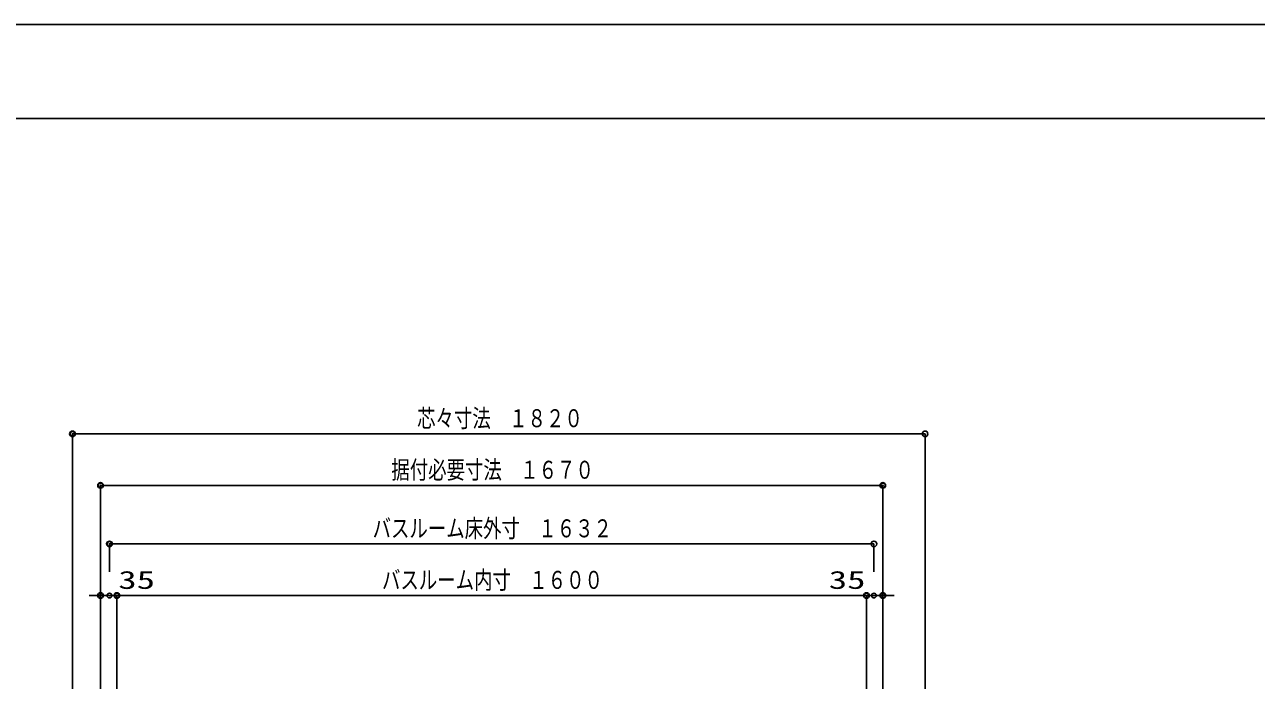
# Model space of a CAD drawing. Units: millimetres on the paper. Extents: x -305 to 305, y -152 to 152.
# Drawn here: x -142 to -10.6, y 77.4 to 148.5 of the extents above; entities that cross this region are included whole.
import ezdxf
from ezdxf.enums import TextEntityAlignment as Align

# ---------------------------------------------------------------- set-up
doc = ezdxf.new("R2010")
doc.units = ezdxf.units.MM
doc.header["$PDMODE"] = 32
doc.header["$PDSIZE"] = 0.5
for name, color, linetype, lineweight in [('0-0_0', 7, 'Continuous', 25), ('0-2_DEFPOINTS', 7, 'Continuous', 25), ('0-4_図面枠', 3, 'Continuous', 25)]:
    doc.layers.add(name, color=color, linetype=linetype, lineweight=lineweight)
doc.styles.add('ＭＳ ゴシック', font='')
doc.styles.get('ＭＳ ゴシック').set_extended_font_data('MS Gothic')

# ---------------------------------------------------------------- blocks, each defined once
blk = doc.blocks.new('_ORIGIN')
at = {"layer": '0-0_0'}
blk.add_line((0, 0), (-1, 0), dxfattribs=at)
blk.add_circle((0, 0), 0.5, dxfattribs=at)

msp = doc.modelspace()

# ---------------------------------------------------------------- linework, layer by layer
at = {"layer": '0-0_0'}
for p, q in [((-136.934, 77.632), (-136.934, 104.842)), ((-46.534, 104.842), (-136.334, 104.842)), ((-45.934, 77.632), (-45.934, 104.842)), ((-133.934, 77.632), (-133.934, 99.342)), ((-51.034, 99.342), (-133.334, 99.342)), ((-50.434, 77.632), (-50.434, 99.342)), ((-133.934, 96.802), (-133.934, 87.593)), ((-50.434, 96.802), (-50.434, 87.593)), ((-132.984, 90.132), (-132.984, 93.092)), ((-51.984, 93.092), (-132.384, 93.092)), ((-51.384, 90.132), (-51.384, 93.092)), ((-134.534, 87.593), (-135.134, 87.593)), ((-132.184, 87.593), (-133.934, 87.593)), ((-132.184, 87.593), (-126.746, 87.593)), ((-132.184, 77.632), (-132.184, 87.592)), ((-131.584, 87.593), (-130.984, 87.593)), ((-52.784, 87.592), (-131.584, 87.592)), ((-52.184, 87.593), (-57.622, 87.593)), ((-52.784, 87.593), (-53.384, 87.593)), ((-52.184, 87.593), (-50.434, 87.593)), ((-52.184, 77.632), (-52.184, 87.592)), ((-49.834, 87.593), (-49.234, 87.593))]:
    msp.add_line(p, q, dxfattribs=at)
at = {"layer": '0-2_DEFPOINTS'}
msp.add_line((118.983, 148.502), (-301.017, 148.502), dxfattribs=at)
for p in [(-136.934, 104.842), (-133.934, 99.342), (-50.434, 99.342), (-132.984, 93.092), (-133.934, 87.592), (-132.984, 87.592), (-132.184, 87.592), (-132.184, 87.592), (-52.184, 87.592), (-51.384, 87.592), (-50.434, 87.592)]:
    msp.add_point(p, dxfattribs=at)
at = {"layer": '0-4_図面枠'}
msp.add_lwpolyline([(-291.017, -138.498), (108.983, -138.498), (108.983, 138.502), (-291.017, 138.502)], close=True, dxfattribs=at)

# ---------------------------------------------------------------- block references
at = {"layer": '0-0_0', "xscale": 0.6, "yscale": 0.6, "rotation": 180}
for p in [(-136.934, 104.842), (-133.934, 99.342), (-132.984, 93.092), (-132.184, 87.593), (-132.184, 87.592), (-50.434, 87.593)]:
    msp.add_blockref('_ORIGIN', p, dxfattribs=at)
at = {"layer": '0-0_0', "xscale": 0.6, "yscale": 0.6}
for p in [(-45.934, 104.842), (-50.434, 99.342), (-51.384, 93.092), (-133.934, 87.593), (-52.184, 87.593), (-52.184, 87.592)]:
    msp.add_blockref('_ORIGIN', p, dxfattribs=at)

# ---------------------------------------------------------------- texts
at = {"layer": '0-0_0', "style": 'ＭＳ ゴシック'}
for s, width, p in [('芯々寸法\u3000１８２０', 0.75, (-100.146, 104.972)), ('バスルーム床外寸\u3000１６３２', 0.75, (-104.896, 93.222)), ('35', 1.5, (-132.04, 87.722)), ('バスルーム内寸\u3000１６００', 0.75, (-103.896, 87.722)), ('35', 1.5, (-56.203, 87.722))]:
    msp.add_text(s, height=1.921, dxfattribs=dict(at, width=width)).set_placement(p, align=Align.BOTTOM_LEFT)
at = {"layer": '0-0_0', "color": 4, "style": 'ＭＳ ゴシック', "width": 0.75}
msp.add_text('据付必要寸法\u3000１６７０', height=1.921, dxfattribs=at).set_placement((-102.896, 99.472), align=Align.BOTTOM_LEFT)

doc.saveas('drawing.dxf')
